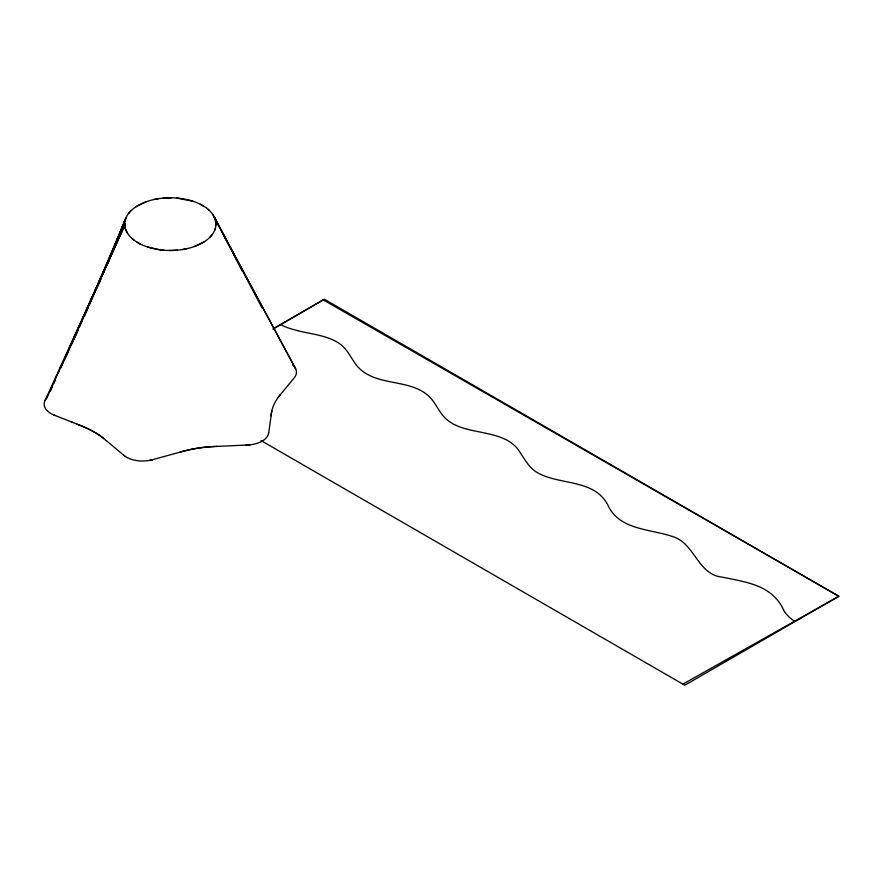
<?xml version="1.0" encoding="UTF-8"?>
<svg xmlns="http://www.w3.org/2000/svg" width="883" height="883" viewBox="0 0 883 883"><rect width="100%" height="100%" fill="white"/><g stroke="black" fill="none" stroke-linecap="round" stroke-linejoin="round"><path stroke-width="1.32" d="M124.646 223.432L125.243 228.432L127.549 233.421M215.949 224.845A45.651 26.358 0 0 0 148.543 200.971A45.651 26.358 0 0 0 146.435 246.6A45.651 26.358 0 0 0 215.949 224.845L215.353 219.845L213.035 214.856M71.843 343.94L71.92 343.388A22.792 13.157 0 0 1 73.642 339.381M271.015 415.716L271.224 414.16M268.708 432.78L271.832 410.827M125.055 220.529L125.828 218.145L112.13 252.483M215.529 227.748L214.768 230.132M108.267 262.196L110.099 257.571M105.982 267.406L110.11 257.163M111.998 252.549L125.585 218.774M97.141 287.99L101.324 277.836M102.373 275.297L103.94 271.489M104.978 268.94L125.375 219.414M99.338 282.924L100.386 280.375M104.062 271.489L125.022 220.695L83.962 316.555M75.861 335.485L77.483 331.699M79.636 326.655L81.799 321.6M84.823 315.319L88.101 307.759M89.194 305.231L124.658 223.267L68.786 350.22M64.36 360.275L67.682 352.736M66.148 356.511L67.814 352.747M72.274 342.692L73.94 338.917M75.055 336.412L78.399 328.873M79.514 326.357L124.635 224.569L60.485 368.123M50.353 390.794L52.605 385.75L50.353 390.816M55.419 379.458L53.731 383.233L55.419 379.524M58.234 373.167L59.36 370.639M60.485 368.233L64.989 358.2M66.115 355.683L124.669 225.209L46.954 397.791M124.691 225.529L45.121 400.374M78.002 330.01L76.832 332.483L78.079 329.966M72.847 340.65L74.625 336.931M278.421 397.074L280.198 394.833M128.708 213.256L130.75 210.949M211.887 235.021L209.834 237.328M46.291 398.597L47.207 397.493M135.971 206.754L146.192 201.743M204.58 241.556L194.403 246.534M273.244 328.951L323.266 299.878L838.85 596.279L684.778 685.23L261.015 440.573M273.013 328.895L324.37 299.238L838.85 596.279L682.901 684.148M180.883 451.897L183.322 451.224M149.691 460.374A22.892 13.212 0 0 0 151.148 460.065L182.406 451.478A91.324 52.726 0 0 1 214.624 446.5L215.022 446.478M179.834 452.184L180.529 451.997M152.384 459.756L152.472 459.723A22.837 13.179 0 0 1 123.786 455.297L124.635 455.97M154.216 199.459L158.212 198.708M186.368 248.818L182.373 249.558M163.145 198.101L171.512 197.781M177.45 250.176L169.072 250.496M215.794 446.445L217.339 446.368M245.916 445.076L247.074 445.032M247.461 445.01L247.847 444.988A22.859 13.201 0 0 0 250.154 444.811M176.545 198.024L192.891 201.225M164.05 250.253L160.706 249.911M160.496 249.889L147.704 247.052M297.637 330.661C311.556 334.282 326.787 335.176 339.083 343.344C347.858 349.028 351.346 359.37 357.957 366.997C376.599 386.953 409.072 378.156 428.895 396.18C436.478 403.41 439.568 414.282 448.1 420.661C459.557 429.315 474.436 430.485 487.946 433.752C499.325 436.202 511.522 440.187 518.553 450.131C524.447 458.575 529.105 468.752 538.884 473.454C561.036 485.098 593.884 479.314 607.57 504.458C618.906 530.418 650.363 528.729 673.122 536.721C695.131 543.74 697.537 574.822 722.691 577.228C747.57 582.372 773.221 585.374 784.424 611.709M80.772 425.628L76.302 423.862M54.58 415.253L53.786 414.933A20.508 11.843 0 0 1 53.322 414.734M71.192 421.831L72.472 422.339M105.198 439.668L101.655 436.864A92.075 53.157 0 0 0 84.558 427.184A76.799 44.338 0 0 0 82.682 426.401L54.062 415.043A22.837 13.179 0 0 1 46.38 398.498M200.408 204.315L203.432 206.004M140.132 243.929L137.152 242.273M206.699 208.222L208.929 210.088M133.896 240.055L131.666 238.189M123.51 455.065L105 439.502A91.324 52.726 0 0 0 81.413 425.893M215.154 219.216L295.728 368.939M294.756 367.24L214.679 217.946M214.403 217.317L262.163 308.101M214.105 216.699L242.218 271.114M297.703 330.562A55.662 32.13 0 0 1 280.673 324.668M794.435 621.246A55.706 32.163 0 0 1 784.59 611.665M183.322 451.224A91.402 52.77 0 0 1 213.09 446.577L247.704 444.999A22.837 13.179 0 0 0 268.686 432.891M271.28 413.785A91.324 52.726 0 0 1 279.911 395.187L294.216 377.891A22.848 13.19 0 0 0 292.582 364.878M74.867 337.052L72.527 342.03L74.878 337.041M73.896 338.675L72.141 342.383L73.918 338.664"/></g></svg>
